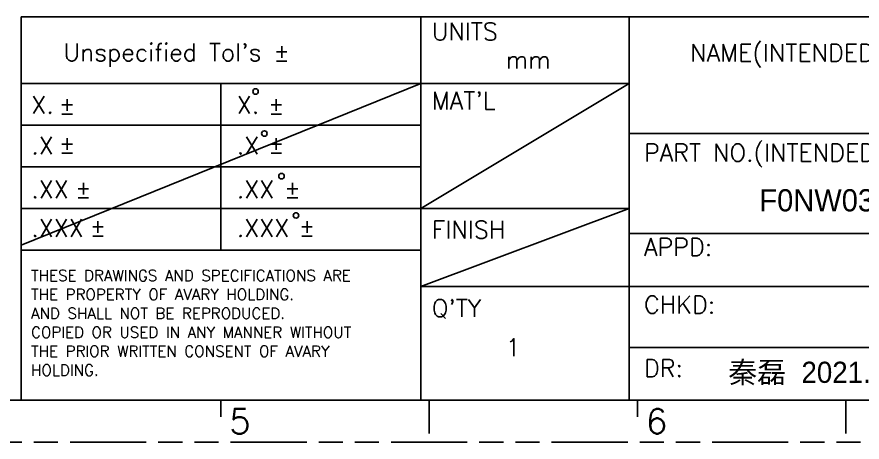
# Model space of a CAD drawing. Extents: x -81 to 328, y -202 to 89.
# Drawn here: x 132.2 to 237.5, y -202.4 to -149.4 of the extents above; entities that cross this region are included whole.
import ezdxf

# ---------------------------------------------------------------- set-up
doc = ezdxf.new("R2010")
doc.units = 0
doc.linetypes.add('PHANTOM', pattern=[29.5, 9.5, -1.5, 3, -1.5, 3, -1.5, 9.5])
doc.layers.add('0PAPERF', color=2, linetype='PHANTOM', plot=False)
doc.styles.add('SIMPLEX', font='simplex.shx')
doc.styles.get("Standard").update_dxf_attribs({"font": 'txt.shx'})

msp = doc.modelspace()

# ---------------------------------------------------------------- linework, layer by layer
for p, q in [((132.71, -149.42), (324.77, -149.42)), ((132.71, -149.42), (132.71, -197.18)), ((182.54, -149.42), (182.54, -197.18)), ((208.49, -197.18), (208.49, -149.42)), ((132.71, -157.73), (208.49, -157.73)), ((132.71, -177.85), (182.54, -157.73)), ((157.62, -178.49), (157.62, -157.73)), ((182.54, -173.3), (208.49, -157.73)), ((132.71, -162.92), (182.54, -162.92)), ((324.77, -163.96), (208.49, -163.96)), ((132.71, -168.11), (182.54, -168.11)), ((132.71, -173.3), (208.49, -173.3)), ((182.54, -183.01), (208.49, -173.3)), ((324.77, -176.41), (208.49, -176.41)), ((132.71, -178.49), (182.54, -178.49)), ((259.36, -183.01), (182.54, -183.01)), ((208.49, -190.64), (259.36, -190.64)), ((-75.96, -197.18), (324.77, -197.18)), ((-59.35, -197.18), (132.71, -197.18)), ((-59.35, -197.18), (132.71, -197.18)), ((157.62, -197.18), (157.62, -199.25)), ((183.58, -197.18), (183.58, -201.33)), ((209.53, -197.18), (209.53, -199.25)), ((235.49, -197.18), (235.49, -201.33))]:
    msp.add_line(p, q)
for centre in [(161.93, -158.72), (163.03, -163.96), (165.16, -169.27), (166.97, -174.16)]:
    msp.add_circle(centre, 0.342)
at = {"layer": '0PAPERF'}
msp.add_line((-81.19, -202.41), (328.4, -202.41), dxfattribs=at)

# ---------------------------------------------------------------- texts
at = {"style": 'SIMPLEX'}
for s, height, p in [('UNITS', 2.18, (183.9, -152.34)), ("Unspecified Tol's %%p", 2.1801, (138, -154.93)), ('mm', 2.18, (193.1, -155.85)), ("MAT'L", 2.18, (183.9, -160.95)), ('X.', 2.18, (133.98, -161.46)), ('%%p ', 2.18, (137.43, -161.54)), ('X.', 2.18, (159.6, -161.46)), ('%%p ', 2.18, (163.48, -161.54)), ('.X', 2.18, (133.98, -166.53)), ('%%p ', 2.18, (137.43, -166.42)), ('.X', 2.18, (159.6, -166.53)), ('%%p ', 2.18, (163.48, -166.42)), ('PART NO.(INTENDED USE)', 2.1801, (210.34, -167.44)), ('.XX', 2.18, (133.98, -172)), ('%%p ', 2.18, (139.45, -171.98)), ('.XX', 2.18, (159.6, -172)), ('%%p ', 2.18, (165.5, -171.98)), ('.XXX', 2.18, (133.98, -176.82)), ('.XXX', 2.18, (159.6, -176.82)), ('%%p ', 2.18, (141.26, -176.74)), ('%%p ', 2.18, (167.32, -176.74)), ('FINISH', 2.18, (183.9, -177.03)), ('APPD:', 2.18, (210.34, -179.18)), ('CHKD:', 2.18, (210.34, -186.37)), ("Q'TY", 2.18, (183.9, -186.8)), ('1', 2.18, (193.1, -191.69)), ('DR:', 2.18, (210.34, -194.28)), ('5', 3.11, (158.66, -201.37)), ('6', 3.11, (210.57, -201.37))]:
    msp.add_text(s, height=height, dxfattribs=at).set_placement(p)
at = {"lineweight": 0, "style": 'SIMPLEX'}
msp.add_text('NAME(INTENDED USE)', height=2.1802, dxfattribs=at).set_placement((216.08, -154.98))
at = {"color": 3, "style": 'SIMPLEX'}
for s, height, p in [('THESE DRAWINGS AND SPECIFICATIONS ARE', 1.3752, (133.95, -182.34)), ('THE PROPERTY OF AVARY HOLDING.', 1.3752, (133.95, -184.7)), ('AND SHALL NOT BE REPRODUCED. ', 1.3752, (133.95, -187.05)), ('COPIED OR USED IN ANY MANNER WITHOUT', 1.3752, (133.95, -189.41)), ('THE PRIOR WRITTEN CONSENT OF AVARY ', 1.3752, (133.95, -191.77)), ('HOLDING. ', 1.375, (133.95, -194.13))]:
    msp.add_text(s, height=height, dxfattribs=at).set_placement(p)
at = {"color": 0, "attachment_point": 1}
for s, insert, char_height in [('{\\fPMingLiU|b0|i0|c136|p2;\\C256;F0NW0326A00}', (224.71, -170.89), 2.7684), ('{\\fPMingLiU|b0|i0|c136|p2;\\C256;秦磊  2021.03.12}', (220.83, -192.39), 2.64)]:
    msp.add_mtext(s, dxfattribs=dict(at, insert=insert, char_height=char_height))

doc.saveas('drawing.dxf')
